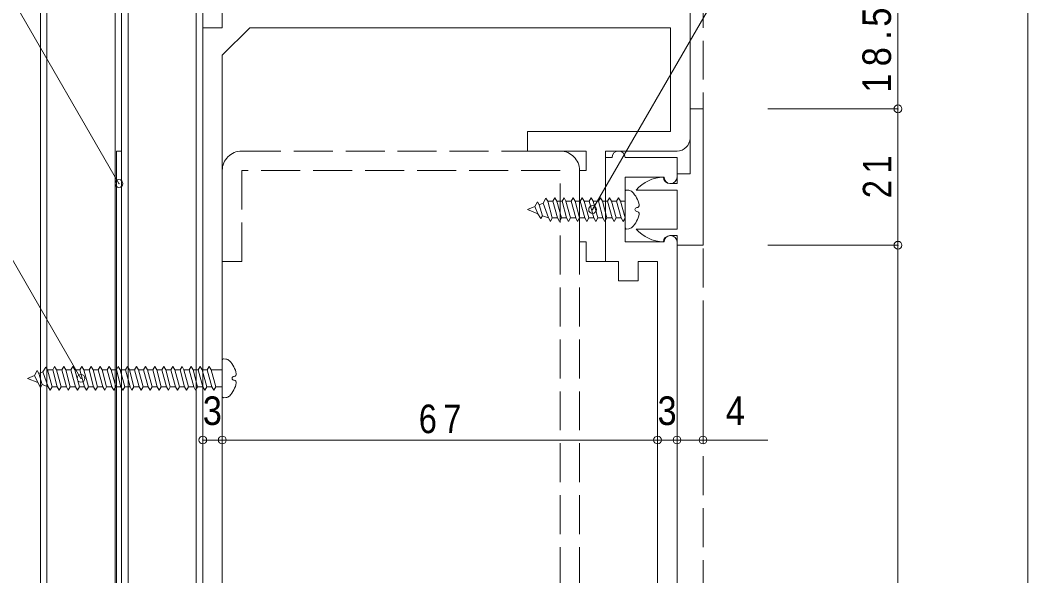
# Model space of a CAD drawing. Units: millimetres at full size, sheet at 1:2. Extents: x -282 to 282, y -195 to 195.
# Drawn here: x -184.1 to -29, y 22.1 to 107.7 of the extents above; entities that cross this region are included whole.
import ezdxf
from ezdxf.enums import TextEntityAlignment as Align

# ---------------------------------------------------------------- set-up
doc = ezdxf.new("R2010")
doc.units = ezdxf.units.MM
doc.header["$LTSCALE"] = 2
doc.header["$PDMODE"] = 32
doc.header["$PDSIZE"] = 1.2
doc.linetypes.add('DASHED3', pattern=[4, 3, -1])
for name, color, linetype, lineweight in [('4-0_ＫＢ製品', 2, 'Continuous', 9), ('4-1_躯体', 3, 'Continuous', 9), ('4-3_寸法', 4, 'Continuous', 9), ('4-4_引出線字', 4, 'Continuous', 9), ('4-8_他製品', 7, 'DASHED3', 9), ('4-9_他製品', 7, 'Continuous', 9), ('4-A_ベース', 3, 'Continuous', 9), ('4-B', 7, 'Continuous', 9)]:
    doc.layers.add(name, color=color, linetype=linetype, lineweight=lineweight)
doc.styles.add('HGｺﾞｼｯｸM', font='')
doc.styles.get('HGｺﾞｼｯｸM').set_extended_font_data('HGｺﾞｼｯｸM')

msp = doc.modelspace()

# ---------------------------------------------------------------- linework, layer by layer
at = {"layer": '4-0_ＫＢ製品', "linetype": 'DASHED3'}
msp.add_line((-79, 112.5), (-79, -84.605), dxfattribs=at)
at = {"layer": '4-0_ＫＢ製品'}
for p, q in [((-94, 86.5), (-93, 86.5)), ((-91, 86.5), (-83, 86.5)), ((-83, 83.5), (-83, 86.5)), ((-91, 83.5), (-91, 73.5)), ((-85, 83.5), (-91, 83.5)), ((-85, 73.5), (-91, 73.5)), ((-83, 73.5), (-83, -48.5)), ((-86, -45.5), (-86, 70.5))]:
    msp.add_line(p, q, dxfattribs=at)
msp.add_lwpolyline([(-94, 86.5), (-94, 70.5), (-92, 70.5), (-92, 67.5), (-89, 67.5), (-89, 70.5), (-86, 70.5)], dxfattribs=at)
for centre, start, end in [((-92, 86.5), 0, 180), ((-84, 83.5), 180, 0), ((-84, 73.5), 0, 180)]:
    msp.add_arc(centre, 1, start, end, dxfattribs=at)
at = {"layer": '4-1_躯体'}
for p, q in [((-181, -150), (-181, 175)), ((-180, -150), (-180, 175)), ((-169.5, -150), (-169.5, 175)), ((-168.5, -150), (-168.5, 175)), ((-167.5, -150), (-167.5, 175)), ((-157, -150), (-157, 175)), ((-156, -150), (-156, 175))]:
    msp.add_line(p, q, dxfattribs=at)
at = {"layer": '4-3_寸法'}
for p, q in [((-49, 112.5), (-49, 94)), ((-29, 112.5), (-29, -105.5)), ((-49, 94), (-69, 94)), ((-49, 94), (-49, 73)), ((-49, 73), (-69, 73)), ((-49, 73), (-49, -48)), ((-79, 43), (-79, 63)), ((-153, 43), (-156, 43)), ((-86, 43), (-153, 43)), ((-83, 43), (-86, 43)), ((-69, 43), (-83, 43))]:
    msp.add_line(p, q, dxfattribs=at)
for p in [(-49, 94), (-49, 73), (-156, 43), (-153, 43), (-86, 43), (-83, 43), (-79, 43)]:
    msp.add_point(p, dxfattribs=at)
at = {"layer": '4-4_引出線字'}
for p, q in [((-168.9, 82.5), (-220.862, 172.5)), ((-174.75, 52.5), (-226.712, 142.5)), ((-96, 78.5), (-59.05, 142.5))]:
    msp.add_line(p, q, dxfattribs=at)
for p in [(-168.9, 82.5), (-96, 78.5), (-174.75, 52.5)]:
    msp.add_point(p, dxfattribs=at)
at = {"layer": '4-8_他製品'}
for p, q in [((-150, 87.5), (-101, 87.5)), ((-153, 84.5), (-153, 70.5)), ((-98, -59.5), (-98, 84.5))]:
    msp.add_line(p, q, dxfattribs=at)
msp.add_lwpolyline([(-150, -45.5), (-150, -59.5), (-101, -59.5), (-101, 84.5), (-150, 84.5), (-150, 70.5), (-153, 70.5)], dxfattribs=at)
for centre, start, end in [((-150, 84.5), 90, 180), ((-101, 84.5), 0, 90)]:
    msp.add_arc(centre, 3, start, end, dxfattribs=at)
at = {"layer": '4-9_他製品'}
for p, q in [((-168.5, 87.5), (-169.3, 87.5)), ((-169.3, -62.5), (-169.3, 87.5)), ((-168.5, 87.5), (-168.5, -62.5))]:
    msp.add_line(p, q, dxfattribs=at)
at = {"layer": '4-A_ベース'}
for p, q in [((-81, 89.5), (-81, 109.5)), ((-156, 106.5), (-156, -102.5)), ((-153, 102.257), (-148.757, 106.5)), ((-153, 102.257), (-153, -62.5)), ((-106, 87.5), (-106, 90.5)), ((-84, 90.5), (-106, 90.5)), ((-94, 70.5), (-94, 87.5)), ((-83, 87.5), (-94, 87.5)), ((-98, 73.5), (-98, 84.5)), ((-97, 84.5), (-98, 84.5)), ((-98, 73.5), (-97, 73.5)), ((-97, 70.5), (-97, 73.5)), ((-97, 70.5), (-94, 70.5))]:
    msp.add_line(p, q, dxfattribs=at)
for points in [[(-153, 109.5), (-153, 106.5), (-156, 106.5)], [(-148.757, 106.5), (-84, 106.5), (-84, 90.5)], [(-97, 84.5), (-97, 87.5), (-106, 87.5)]]:
    msp.add_lwpolyline(points, dxfattribs=at)
msp.add_arc((-83, 89.5), 2, 270, 0, dxfattribs=at)
at = {"layer": '4-B', "color": 2}
for p, q in [((-81, 84), (-81, 94)), ((-79, 94), (-81, 94)), ((-79, 94), (-79, 73)), ((-83, 81.5), (-89.3, 81.5)), ((-83, 74.5), (-84.1, 74.5)), ((-83, 74.5), (-83, 73)), ((-79, 73), (-83, 73))]:
    msp.add_line(p, q, dxfattribs=at)
at = {"layer": '4-B'}
for p, q in [((-91, 81.329), (-91, 75.671)), ((-90.431, 81.466), (-90.814, 81.499)), ((-104.907, 78.953), (-104.476, 79.7)), ((-104.476, 79.7), (-104.211, 79.241)), ((-103.61, 79.49), (-104.211, 79.241)), ((-104.211, 79.241), (-103.711, 77.552)), ((-103.61, 79.49), (-103.179, 80.237)), ((-102.799, 77.2), (-103.61, 79.49)), ((-103.179, 80.237), (-102.893, 79.8)), ((-102.099, 79.8), (-102.893, 79.8)), ((-102.893, 79.8), (-102.193, 77.2)), ((-102.099, 79.8), (-101.796, 80.325)), ((-101.399, 77.2), (-102.099, 79.8)), ((-101.796, 80.325), (-101.493, 79.8)), ((-100.699, 79.8), (-101.493, 79.8)), ((-101.493, 79.8), (-100.793, 77.2)), ((-100.699, 79.8), (-100.396, 80.325)), ((-99.999, 77.2), (-100.699, 79.8)), ((-100.396, 80.325), (-100.093, 79.8)), ((-99.299, 79.8), (-100.093, 79.8)), ((-100.093, 79.8), (-99.393, 77.2)), ((-99.299, 79.8), (-98.996, 80.325)), ((-98.599, 77.2), (-99.299, 79.8)), ((-98.996, 80.325), (-98.693, 79.8)), ((-97.899, 79.8), (-98.693, 79.8)), ((-98.693, 79.8), (-97.993, 77.2)), ((-97.899, 79.8), (-97.596, 80.325)), ((-97.199, 77.2), (-97.899, 79.8)), ((-97.596, 80.325), (-97.293, 79.8)), ((-96.499, 79.8), (-97.293, 79.8)), ((-97.293, 79.8), (-96.593, 77.2)), ((-96.499, 79.8), (-96.196, 80.325)), ((-95.799, 77.2), (-96.499, 79.8)), ((-96.196, 80.325), (-95.893, 79.8)), ((-95.893, 79.8), (-95.193, 77.2)), ((-95.099, 79.8), (-95.893, 79.8)), ((-95.099, 79.8), (-94.796, 80.325)), ((-94.399, 77.2), (-95.099, 79.8)), ((-94.796, 80.325), (-94.493, 79.8)), ((-93.699, 79.8), (-94.493, 79.8)), ((-94.493, 79.8), (-93.793, 77.2)), ((-93.699, 79.8), (-93.396, 80.325)), ((-92.999, 77.2), (-93.699, 79.8)), ((-93.396, 80.325), (-93.093, 79.8)), ((-93.093, 79.8), (-92.393, 77.2)), ((-92.299, 79.8), (-93.093, 79.8)), ((-92.299, 79.8), (-91.996, 80.325)), ((-91.599, 77.2), (-92.299, 79.8)), ((-91.996, 80.325), (-91.693, 79.8)), ((-106, 78.5), (-104.907, 78.953)), ((-104.407, 77.84), (-106, 78.5)), ((-104.407, 77.84), (-104.907, 78.953)), ((-103.976, 77.093), (-104.407, 77.84)), ((-103.711, 77.552), (-103.976, 77.093)), ((-102.799, 77.2), (-103.711, 77.552)), ((-102.496, 76.675), (-102.799, 77.2)), ((-102.193, 77.2), (-102.496, 76.675)), ((-101.399, 77.2), (-102.193, 77.2)), ((-101.096, 76.675), (-101.399, 77.2)), ((-100.793, 77.2), (-101.096, 76.675)), ((-99.999, 77.2), (-100.793, 77.2)), ((-99.696, 76.675), (-99.999, 77.2)), ((-99.393, 77.2), (-99.696, 76.675)), ((-98.599, 77.2), (-99.393, 77.2)), ((-98.296, 76.675), (-98.599, 77.2)), ((-97.993, 77.2), (-98.296, 76.675)), ((-97.199, 77.2), (-97.993, 77.2)), ((-96.896, 76.675), (-97.199, 77.2)), ((-96.593, 77.2), (-96.896, 76.675)), ((-95.799, 77.2), (-96.593, 77.2)), ((-95.496, 76.675), (-95.799, 77.2)), ((-95.193, 77.2), (-95.496, 76.675)), ((-94.399, 77.2), (-95.193, 77.2)), ((-94.096, 76.675), (-94.399, 77.2)), ((-93.793, 77.2), (-94.096, 76.675)), ((-92.999, 77.2), (-93.793, 77.2)), ((-92.696, 76.675), (-92.999, 77.2)), ((-92.393, 77.2), (-92.696, 76.675)), ((-91.599, 77.2), (-92.393, 77.2)), ((-91.296, 76.675), (-91.599, 77.2)), ((-91, 77.187), (-91.296, 76.675)), ((-91, 75.671), (-90.814, 75.501)), ((-90.814, 75.501), (-90.431, 75.534)), ((-179.099, 53.8), (-178.796, 54.325)), ((-178.796, 54.325), (-178.493, 53.8)), ((-177.699, 53.8), (-177.396, 54.325)), ((-177.396, 54.325), (-177.093, 53.8)), ((-176.299, 53.8), (-175.996, 54.325)), ((-175.996, 54.325), (-175.693, 53.8)), ((-174.899, 53.8), (-174.596, 54.325)), ((-174.596, 54.325), (-174.293, 53.8)), ((-173.499, 53.8), (-173.196, 54.325)), ((-173.196, 54.325), (-172.893, 53.8)), ((-172.099, 53.8), (-171.796, 54.325)), ((-171.796, 54.325), (-171.493, 53.8)), ((-170.699, 53.8), (-170.396, 54.325)), ((-170.396, 54.325), (-170.093, 53.8)), ((-169.299, 53.8), (-168.996, 54.325)), ((-168.996, 54.325), (-168.693, 53.8)), ((-167.899, 53.8), (-167.596, 54.325)), ((-167.596, 54.325), (-167.293, 53.8)), ((-166.499, 53.8), (-166.196, 54.325)), ((-166.196, 54.325), (-165.893, 53.8)), ((-165.099, 53.8), (-164.796, 54.325)), ((-164.796, 54.325), (-164.493, 53.8)), ((-163.699, 53.8), (-163.396, 54.325)), ((-163.396, 54.325), (-163.093, 53.8)), ((-162.299, 53.8), (-161.996, 54.325)), ((-161.996, 54.325), (-161.693, 53.8)), ((-160.899, 53.8), (-160.596, 54.325)), ((-160.596, 54.325), (-160.293, 53.8)), ((-159.499, 53.8), (-159.196, 54.325)), ((-159.196, 54.325), (-158.893, 53.8)), ((-158.099, 53.8), (-157.796, 54.325)), ((-157.796, 54.325), (-157.493, 53.8)), ((-156.699, 53.8), (-156.396, 54.325)), ((-156.396, 54.325), (-156.093, 53.8)), ((-155.299, 53.8), (-154.996, 54.325)), ((-154.996, 54.325), (-154.693, 53.8)), ((-153, 55.329), (-153, 49.671)), ((-152.431, 55.466), (-152.814, 55.499)), ((-183, 52.5), (-181.907, 52.953)), ((-181.907, 52.953), (-181.476, 53.7)), ((-181.407, 51.84), (-181.907, 52.953)), ((-181.476, 53.7), (-181.211, 53.241)), ((-180.61, 53.49), (-181.211, 53.241)), ((-181.211, 53.241), (-180.711, 51.552)), ((-180.61, 53.49), (-180.179, 54.237)), ((-179.799, 51.2), (-180.61, 53.49)), ((-180.179, 54.237), (-179.893, 53.8)), ((-179.099, 53.8), (-179.893, 53.8)), ((-179.893, 53.8), (-179.193, 51.2)), ((-178.399, 51.2), (-179.099, 53.8)), ((-177.699, 53.8), (-178.493, 53.8)), ((-178.493, 53.8), (-177.793, 51.2)), ((-176.999, 51.2), (-177.699, 53.8)), ((-176.299, 53.8), (-177.093, 53.8)), ((-177.093, 53.8), (-176.393, 51.2)), ((-175.599, 51.2), (-176.299, 53.8)), ((-174.899, 53.8), (-175.693, 53.8)), ((-175.693, 53.8), (-174.993, 51.2)), ((-174.199, 51.2), (-174.899, 53.8)), ((-173.499, 53.8), (-174.293, 53.8)), ((-174.293, 53.8), (-173.593, 51.2)), ((-172.799, 51.2), (-173.499, 53.8)), ((-172.893, 53.8), (-172.193, 51.2)), ((-172.099, 53.8), (-172.893, 53.8)), ((-171.399, 51.2), (-172.099, 53.8)), ((-170.699, 53.8), (-171.493, 53.8)), ((-171.493, 53.8), (-170.793, 51.2)), ((-169.999, 51.2), (-170.699, 53.8)), ((-170.093, 53.8), (-169.393, 51.2)), ((-169.299, 53.8), (-170.093, 53.8)), ((-168.599, 51.2), (-169.299, 53.8)), ((-168.693, 53.8), (-167.993, 51.2)), ((-167.899, 53.8), (-168.693, 53.8)), ((-167.199, 51.2), (-167.899, 53.8)), ((-167.293, 53.8), (-166.593, 51.2)), ((-166.499, 53.8), (-167.293, 53.8)), ((-165.799, 51.2), (-166.499, 53.8)), ((-165.893, 53.8), (-165.193, 51.2)), ((-165.099, 53.8), (-165.893, 53.8)), ((-164.399, 51.2), (-165.099, 53.8)), ((-164.493, 53.8), (-163.793, 51.2)), ((-163.699, 53.8), (-164.493, 53.8)), ((-162.999, 51.2), (-163.699, 53.8)), ((-163.093, 53.8), (-162.393, 51.2)), ((-162.299, 53.8), (-163.093, 53.8)), ((-161.599, 51.2), (-162.299, 53.8)), ((-161.693, 53.8), (-160.993, 51.2)), ((-160.899, 53.8), (-161.693, 53.8)), ((-160.199, 51.2), (-160.899, 53.8)), ((-160.293, 53.8), (-159.593, 51.2)), ((-159.499, 53.8), (-160.293, 53.8)), ((-158.799, 51.2), (-159.499, 53.8)), ((-158.893, 53.8), (-158.193, 51.2)), ((-158.099, 53.8), (-158.893, 53.8)), ((-157.399, 51.2), (-158.099, 53.8)), ((-157.493, 53.8), (-156.793, 51.2)), ((-156.699, 53.8), (-157.493, 53.8)), ((-155.999, 51.2), (-156.699, 53.8)), ((-156.093, 53.8), (-155.393, 51.2)), ((-155.299, 53.8), (-156.093, 53.8)), ((-154.599, 51.2), (-155.299, 53.8)), ((-154.693, 53.8), (-153.993, 51.2)), ((-154.693, 53.8), (-153, 53.8)), ((-181.407, 51.84), (-183, 52.5)), ((-180.976, 51.093), (-181.407, 51.84)), ((-180.711, 51.552), (-180.976, 51.093)), ((-179.799, 51.2), (-180.711, 51.552)), ((-179.496, 50.675), (-179.799, 51.2)), ((-179.193, 51.2), (-179.496, 50.675)), ((-178.399, 51.2), (-179.193, 51.2)), ((-178.096, 50.675), (-178.399, 51.2)), ((-177.793, 51.2), (-178.096, 50.675)), ((-176.999, 51.2), (-177.793, 51.2)), ((-176.696, 50.675), (-176.999, 51.2)), ((-176.393, 51.2), (-176.696, 50.675)), ((-175.599, 51.2), (-176.393, 51.2)), ((-175.296, 50.675), (-175.599, 51.2)), ((-174.993, 51.2), (-175.296, 50.675)), ((-174.199, 51.2), (-174.993, 51.2)), ((-173.896, 50.675), (-174.199, 51.2)), ((-173.593, 51.2), (-173.896, 50.675)), ((-172.799, 51.2), (-173.593, 51.2)), ((-172.496, 50.675), (-172.799, 51.2)), ((-172.193, 51.2), (-172.496, 50.675)), ((-171.399, 51.2), (-172.193, 51.2)), ((-171.096, 50.675), (-171.399, 51.2)), ((-170.793, 51.2), (-171.096, 50.675)), ((-169.999, 51.2), (-170.793, 51.2)), ((-169.696, 50.675), (-169.999, 51.2)), ((-169.393, 51.2), (-169.696, 50.675)), ((-168.599, 51.2), (-169.393, 51.2)), ((-168.296, 50.675), (-168.599, 51.2)), ((-167.993, 51.2), (-168.296, 50.675)), ((-167.199, 51.2), (-167.993, 51.2)), ((-166.896, 50.675), (-167.199, 51.2)), ((-166.593, 51.2), (-166.896, 50.675)), ((-165.799, 51.2), (-166.593, 51.2)), ((-165.496, 50.675), (-165.799, 51.2)), ((-165.193, 51.2), (-165.496, 50.675)), ((-164.399, 51.2), (-165.193, 51.2)), ((-164.096, 50.675), (-164.399, 51.2)), ((-163.793, 51.2), (-164.096, 50.675)), ((-162.999, 51.2), (-163.793, 51.2)), ((-162.696, 50.675), (-162.999, 51.2)), ((-162.393, 51.2), (-162.696, 50.675)), ((-161.599, 51.2), (-162.393, 51.2)), ((-161.296, 50.675), (-161.599, 51.2)), ((-160.993, 51.2), (-161.296, 50.675)), ((-160.199, 51.2), (-160.993, 51.2)), ((-159.896, 50.675), (-160.199, 51.2)), ((-159.593, 51.2), (-159.896, 50.675)), ((-158.799, 51.2), (-159.593, 51.2)), ((-158.496, 50.675), (-158.799, 51.2)), ((-158.193, 51.2), (-158.496, 50.675)), ((-157.399, 51.2), (-158.193, 51.2)), ((-157.096, 50.675), (-157.399, 51.2)), ((-156.793, 51.2), (-157.096, 50.675)), ((-155.999, 51.2), (-156.793, 51.2)), ((-155.696, 50.675), (-155.999, 51.2)), ((-155.393, 51.2), (-155.696, 50.675)), ((-154.599, 51.2), (-155.393, 51.2)), ((-154.296, 50.675), (-154.599, 51.2)), ((-153.993, 51.2), (-154.296, 50.675)), ((-153.993, 51.2), (-153, 51.2)), ((-153, 49.671), (-152.814, 49.501)), ((-152.814, 49.501), (-152.431, 49.534))]:
    msp.add_line(p, q, dxfattribs=at)
at = {"layer": '4-B', "color": 2}
for points in [[(-81, 84), (-83, 84), (-83, 82.5), (-84.1, 82.5)], [(-83, 81.5), (-83, 75.5), (-89.3, 75.5)]]:
    msp.add_lwpolyline(points, dxfattribs=at)
at = {"layer": '4-B'}
msp.add_lwpolyline([(-91, 79.8), (-91.693, 79.8), (-91, 77.227)], dxfattribs=at)
at = {"layer": '4-B', "color": 2}
for centre, radius, start, end in [((-84.822, 77.506), 6, 92.65457, 138.27212), ((-84.1, 83.5), 1, 180, 270), ((-84.822, 79.494), 6, 221.72788, 267.34543), ((-84.1, 73.5), 1, 90, 180)]:
    msp.add_arc(centre, radius, start, end, dxfattribs=at)
at = {"layer": '4-B'}
for centre, radius, start, end in [((-90.829, 81.329), 0.171, 85, 180), ((-90.506, 80.612), 0.857, 45.10574, 85), ((-92.61, 78.5), 3.838, 10.59731, 45.10574), ((-89.174, 79.143), 0.343, 270, 10.59731), ((-92.61, 78.5), 3.838, 314.89426, 349.40269), ((-89.173, 78.5), 0.3, 90, 270), ((-89.174, 77.857), 0.343, 349.40269, 90), ((-90.506, 76.388), 0.857, 275, 314.89426), ((-152.829, 55.329), 0.171, 85, 180), ((-152.506, 54.612), 0.857, 45.10574, 85), ((-154.61, 52.5), 3.838, 10.59731, 45.10574), ((-151.173, 52.5), 0.3, 90, 270), ((-151.174, 53.143), 0.343, 270, 10.59731), ((-154.61, 52.5), 3.838, 314.89426, 349.40269), ((-151.174, 51.857), 0.343, 349.40269, 90), ((-152.506, 50.388), 0.857, 275, 314.89426)]:
    msp.add_arc(centre, radius, start, end, dxfattribs=at)

# ---------------------------------------------------------------- texts
at = {"layer": '4-3_寸法', "color": 7, "style": 'HGｺﾞｼｯｸM', "width": 0.9}
for s, p in [('3', (-156, 44)), ('3', (-86, 44)), ('4', (-75.5, 44))]:
    msp.add_text(s, height=4.399, dxfattribs=at).set_placement(p, align=Align.BOTTOM_LEFT)
at = {"layer": '4-3_寸法', "color": 7, "char_height": 4.399, "attachment_point": 7, "rotation": 90, "style": 'HGｺﾞｼｯｸM'}
for s, insert in [('\\T1.38;\\W0.9;18.5', (-50, 96.5)), ('\\T1.36;\\W0.85;21', (-50, 80.25))]:
    msp.add_mtext(s, dxfattribs=dict(at, insert=insert))
at = {"layer": '4-3_寸法', "color": 7, "insert": (-122.75, 44), "char_height": 4.399, "attachment_point": 7, "style": 'HGｺﾞｼｯｸM'}
msp.add_mtext('\\T1.36;\\W0.85;67', dxfattribs=at)

doc.saveas('drawing.dxf')
